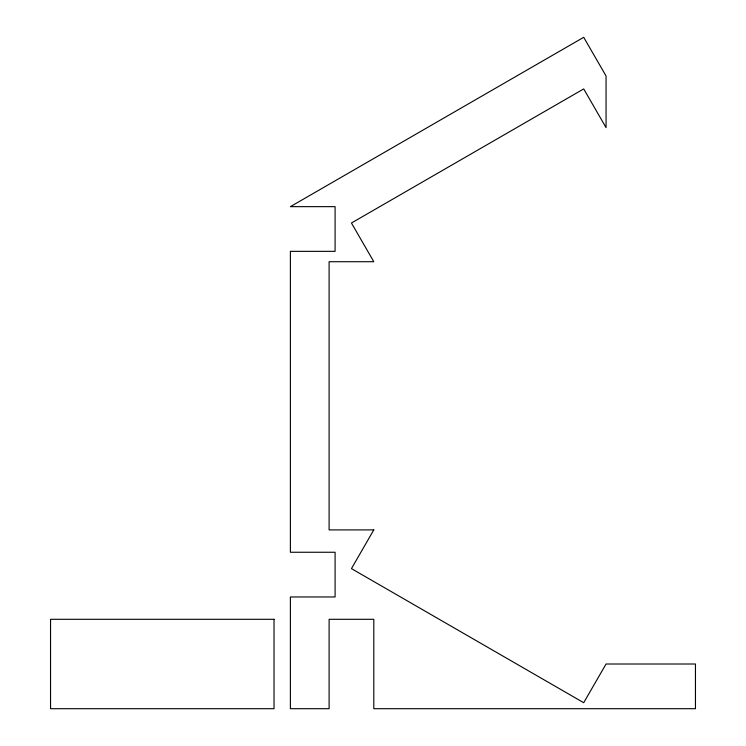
<?xml version="1.0" encoding="UTF-8"?>
<svg xmlns="http://www.w3.org/2000/svg" width="746" height="746" viewBox="0 0 746 746"><rect width="100%" height="100%" fill="white"/><g stroke="black" fill="none" stroke-linecap="round" stroke-linejoin="round"><path stroke-width="1.12" d="M373.802 529.902L351.45 568.62L583.708 702.713L606.06 664.005L695.458 664.005L695.458 708.7L373.802 708.7L373.802 619.301L329.107 619.301L329.107 708.7L290.39 708.7L290.39 596.959L335.094 596.959L335.094 552.254L290.39 552.254L290.39 251.346L335.094 251.346L335.094 206.651L290.39 206.651L583.708 37.3L606.06 76.008L606.06 127.622L583.708 88.914L351.45 223.007L373.802 261.715L329.107 261.715L329.107 529.902L373.802 529.902M274.034 619.301L50.541 619.301L50.541 708.7L274.034 708.7L274.034 619.301"/></g></svg>
